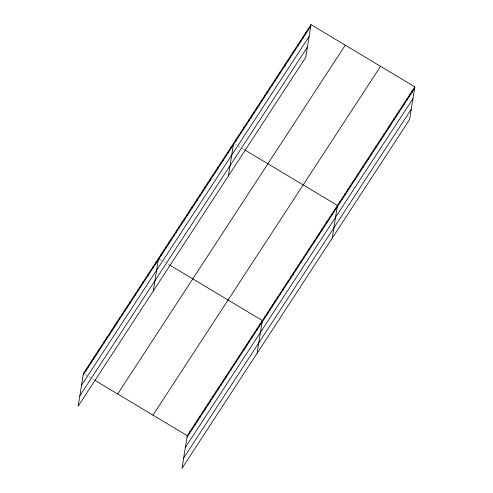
<?xml version="1.0" encoding="UTF-8"?>
<svg xmlns="http://www.w3.org/2000/svg" width="493" height="493" viewBox="0 0 493 493"><rect width="100%" height="100%" fill="white"/><g stroke="black" fill="none" stroke-linecap="round" stroke-linejoin="round"><path stroke-width="0.37" stroke-dasharray="2.46 1.85" d="M235.451 144.35L236.677 145.078M238.513 146.181L240.35 147.278M242.18 148.381L244.017 149.478M160.348 259.46L162.185 260.557M164.021 261.654L165.247 262.387M167.694 263.854L169.53 264.957M85.246 374.569L87.082 375.666M88.919 376.763L91.975 378.599M92.592 378.963L94.422 380.066"/><path stroke-width="0.74" d="M85.745 371.087L85.998 369.497M88.333 367.119L88.592 365.529M90.928 363.15L91.18 361.56M93.516 359.181L93.769 357.591M96.104 355.206L96.357 353.623M98.692 351.238L98.951 349.654M101.287 347.269L101.54 345.685M103.875 343.301L104.128 341.711M106.463 339.332L106.716 337.742M109.052 335.363L109.31 333.773M111.646 331.395L111.899 329.805M114.234 327.426L114.487 325.836M116.823 323.457L117.075 321.867M119.411 319.489L119.67 317.899M122.005 315.514L122.258 313.93M124.593 311.545L124.846 309.961M127.182 307.577L127.434 305.987M129.77 303.608L130.029 302.018M132.364 299.639L132.617 298.049M134.953 295.671L135.205 294.081M137.541 291.702L137.793 290.112M140.129 287.733L140.388 286.143M142.724 283.765L142.976 282.175M145.312 279.79L145.564 278.206M147.9 275.821L148.153 274.237M150.488 271.853L150.747 270.269M153.083 267.884L153.335 266.294M155.671 263.915L155.924 262.325M153.28 291.055L158.512 258.357L159.738 259.09M160.847 255.978L161.106 254.388M163.442 252.009L163.694 250.419M166.03 248.041L166.283 246.451M168.618 244.066L168.871 242.482M171.207 240.097L171.465 238.513M173.801 236.129L174.054 234.545M176.389 232.16L176.642 230.57M178.977 228.191L179.23 226.601M181.566 224.223L181.825 222.633M184.16 220.254L184.413 218.664M186.748 216.285L187.001 214.695M189.337 212.317L189.589 210.727M191.925 208.348L192.184 206.758M194.519 204.373L194.772 202.789M197.108 200.404L197.36 198.821M199.696 196.436L199.948 194.846M202.284 192.467L202.543 190.877M204.872 188.499L205.131 186.909M207.467 184.53L207.719 182.94M210.055 180.561L210.308 178.971M212.643 176.593L212.902 175.003M215.231 172.624L215.49 171.034M217.826 168.649L218.079 167.065M220.414 164.68L220.667 163.097M223.002 160.712L223.255 159.128M225.591 156.743L225.849 155.153M228.185 152.775L228.438 151.185M230.773 148.806L231.026 147.216M228.382 175.946L233.614 143.247M414.829 86.836L187.241 435.658L182.003 468.35L409.591 119.534L414.829 86.836L310.997 24.65L83.409 373.466L78.171 406.164L305.759 57.342L310.997 24.65M235.944 140.881L236.196 139.297M189.577 433.273L189.83 431.683M238.52 136.931L238.778 135.341M192.165 429.304L192.418 427.714M241.102 132.974L241.354 131.391M194.753 425.336L195.012 423.746M243.678 129.024L243.936 127.434M197.348 421.367L197.601 419.777M246.26 125.068L246.512 123.484M199.936 417.398L200.189 415.809M248.836 121.118L249.094 119.528M202.524 413.43L202.777 411.84M251.418 117.161L251.67 115.578M205.113 409.455L205.371 407.871M254 113.211L254.252 111.621M207.707 405.486L207.96 403.903M256.576 109.255L256.828 107.671M210.295 401.518L210.548 399.934M259.158 105.305L259.41 103.715M212.884 397.549L213.136 395.959M261.734 101.348L261.986 99.765M215.472 393.58L215.731 391.99M264.316 97.398L264.568 95.808M218.066 389.612L218.319 388.022M266.892 93.442L267.151 91.858M220.654 385.643L220.907 384.053M269.474 89.492L269.726 87.902M223.243 381.674L223.495 380.085M272.05 85.535L272.309 83.952M225.831 377.706L226.09 376.116M274.632 81.585L274.884 79.995M228.425 373.737L228.678 372.147M277.214 77.629L277.467 76.045M231.014 369.762L231.266 368.179M279.79 73.679L280.042 72.089M233.602 365.794L233.855 364.21M282.372 69.723L282.625 68.139M236.19 361.825L236.449 360.235M284.948 65.772L285.2 64.182M238.785 357.856L239.037 356.266M287.53 61.816L287.783 60.232M241.373 353.888L241.625 352.298M290.106 57.866L290.365 56.276M243.961 349.919L244.214 348.329M292.688 53.91L292.941 52.326M246.549 345.95L246.808 344.36M295.264 49.959L295.523 48.369M249.144 341.982L249.396 340.392M297.846 46.003L298.099 44.419M251.732 338.013L251.985 336.423M300.422 42.053L300.681 40.463M254.32 334.038L254.573 332.455M303.004 38.097L303.257 36.513M256.908 330.07L257.167 328.486M305.586 34.146L305.839 32.556M259.497 326.101L259.756 324.517M308.162 30.19L308.415 28.606M257.106 353.241L262.344 320.542L170.14 265.32M264.679 318.164L264.932 316.574M267.268 314.195L267.526 312.605M269.856 310.226L270.115 308.636M272.45 306.258L272.703 304.668M275.039 302.289L275.291 300.699M277.627 298.32L277.879 296.731M280.215 294.346L280.474 292.762M282.809 290.377L283.062 288.793M285.398 286.408L285.65 284.818M287.986 282.44L288.239 280.85M290.574 278.471L290.833 276.881M293.169 274.502L293.421 272.912M295.757 270.534L296.01 268.944M298.345 266.565L298.598 264.975M300.933 262.596L301.192 261.007M303.528 258.622L303.78 257.038M306.116 254.653L306.369 253.069M308.704 250.684L308.957 249.101M311.293 246.716L311.551 245.126M313.887 242.747L314.14 241.157M316.475 238.778L316.728 237.188M319.063 234.81L319.316 233.22M321.652 230.841L321.911 229.251M324.246 226.872L324.499 225.283M326.834 222.904L327.087 221.314M329.423 218.929L329.675 217.345M332.011 214.96L332.27 213.377M334.605 210.992L334.858 209.402M332.208 238.131L337.446 205.433L244.633 149.847M339.769 203.073L340.028 201.483M342.352 199.117L342.604 197.527M344.934 195.166L345.186 193.576M347.51 191.21L347.762 189.62M350.092 187.26L350.344 185.67M352.668 183.304L352.92 181.714M355.25 179.353L355.502 177.763M357.826 175.397L358.084 173.807M360.408 171.447L360.66 169.857M362.984 167.491L363.242 165.901M365.566 163.54L365.818 161.951M368.142 159.584L368.4 157.994M370.724 155.634L370.976 154.044M373.306 151.678L373.558 150.088M375.882 147.727L376.134 146.138M378.464 143.771L378.716 142.181M381.04 139.821L381.292 138.231M383.622 135.865L383.874 134.275M386.198 131.914L386.457 130.325M388.78 127.958L389.032 126.368M391.356 124.008L391.615 122.418M393.938 120.052L394.19 118.462M396.514 116.095L396.773 114.512M399.096 112.145L399.348 110.555M401.678 108.189L401.931 106.605M404.254 104.239L404.506 102.649M406.836 100.282L407.089 98.699M409.412 96.332L409.665 94.742M411.994 92.376L412.247 90.792M83.157 375.056L310.744 26.24M81.511 385.323L309.099 36.5M79.817 395.897L307.404 47.081M117.673 393.987L345.26 45.171M152.978 415.131L380.565 66.315M186.989 437.242L414.57 88.426M185.343 447.508L412.924 98.692M183.649 458.083L411.236 109.267M95.038 380.43L187.241 435.658"/></g></svg>
